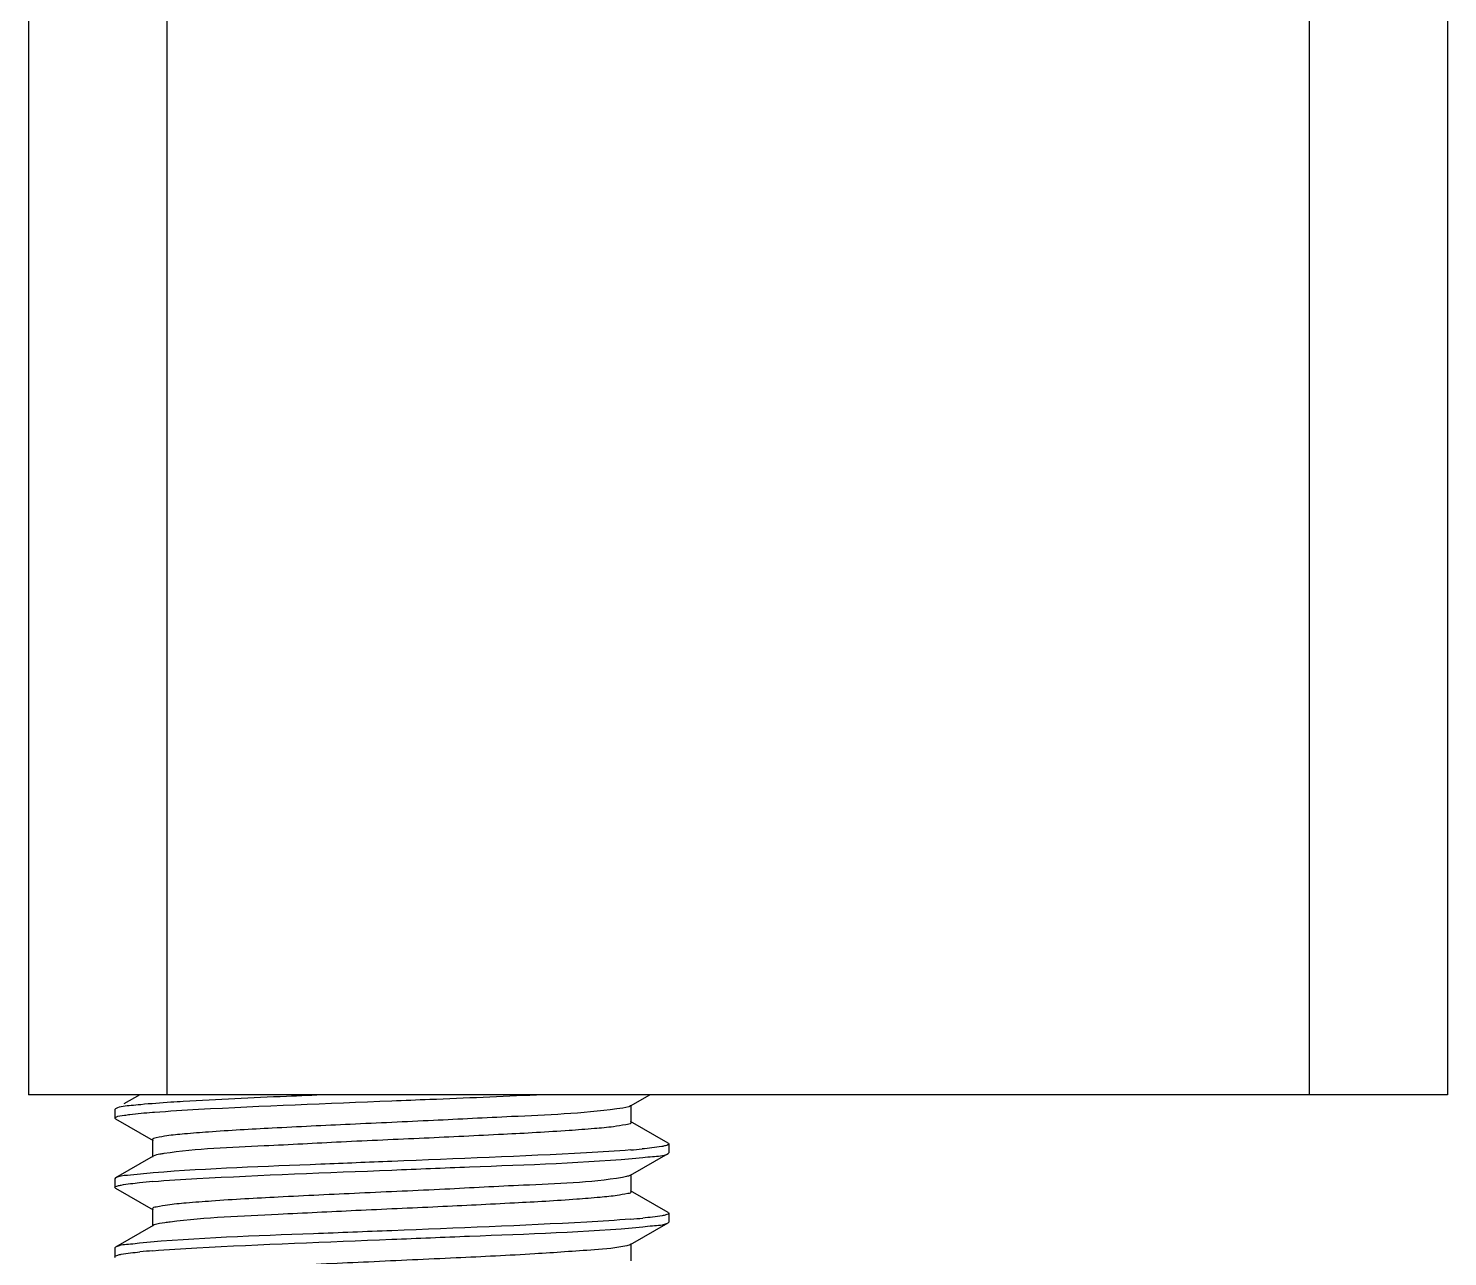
# Model space of a CAD drawing. Extents: x -1396510 to 1250330, y -1892470 to 1623980.
# Drawn here: x -1171029.2 to -1170834, y -62896.3 to -62727.5 of the extents above; entities that cross this region are included whole.
import ezdxf

# ---------------------------------------------------------------- set-up
doc = ezdxf.new("R2010")
doc.units = 0
doc.header["$LTSCALE"] = 1000
doc.header["$MEASUREMENT"] = 0

msp = doc.modelspace()

# ---------------------------------------------------------------- linework, layer by layer
at = {"linetype": 'Continuous'}
for p, q in [((-1171029.17, -61271.79), (-1171029.17, -62874.07)), ((-1171010.13, -61271.79), (-1171010.13, -62874.07)), ((-1170853.06, -61271.79), (-1170853.06, -62874.07)), ((-1170834.02, -61271.79), (-1170834.02, -62874.07)), ((-1170834.02, -62874.07), (-1171029.17, -62874.07)), ((-1171013.87, -62874.07), (-1171016.03, -62875.32)), ((-1170946.38, -62875.62), (-1170943.7, -62874.07)), ((-1171017.18, -62875.99), (-1171017.27, -62876.1)), ((-1171017.27, -62876.1), (-1171017.27, -62877.29)), ((-1171012.12, -62876.49), (-1171011.85, -62876.47)), ((-1170946.27, -62877.88), (-1170946.27, -62875.5)), ((-1171017.18, -62877.39), (-1171017.27, -62877.29)), ((-1171017.18, -62877.39), (-1171012.02, -62880.38)), ((-1170941.21, -62880.75), (-1170946.38, -62877.76)), ((-1171012.12, -62880.26), (-1171012.12, -62882.64)), ((-1170941.21, -62880.75), (-1170941.12, -62880.86)), ((-1171012.02, -62882.52), (-1171017.18, -62885.51)), ((-1170946.38, -62885.14), (-1170941.21, -62882.15)), ((-1170941.21, -62882.15), (-1170941.12, -62882.05)), ((-1170941.12, -62880.86), (-1170941.12, -62882.05)), ((-1171017.18, -62885.51), (-1171017.27, -62885.62)), ((-1171017.27, -62885.62), (-1171017.27, -62886.81)), ((-1170946.27, -62887.4), (-1170946.27, -62885.02)), ((-1171017.18, -62886.91), (-1171017.27, -62886.81)), ((-1171017.18, -62886.91), (-1171012.02, -62889.9)), ((-1170941.21, -62890.27), (-1170946.38, -62887.28)), ((-1171012.12, -62889.78), (-1171012.12, -62892.16)), ((-1170941.21, -62890.27), (-1170941.12, -62890.38)), ((-1170941.12, -62890.38), (-1170941.12, -62891.57)), ((-1171012.02, -62892.04), (-1171017.18, -62895.03)), ((-1171011.87, -62891.97), (-1171012.02, -62892.04)), ((-1170946.38, -62894.66), (-1170941.21, -62891.67)), ((-1170941.21, -62891.67), (-1170941.12, -62891.57)), ((-1171017.18, -62895.03), (-1171017.27, -62895.14)), ((-1171017.27, -62895.14), (-1171017.27, -62896.33)), ((-1171017.18, -62896.43), (-1171017.27, -62896.33)), ((-1170946.27, -62896.92), (-1170946.27, -62894.54))]:
    msp.add_line(p, q, dxfattribs=at)
for centre, radius, start, end in [((-1170954.95, -62771.41), 110.59, 274.4593, 275.2731), ((-1171003.96, -62990.13), 104.44, 94.4466, 95.4488), ((-1170954.73, -62783.52), 107.98, 274.4571, 275.3429), ((-1171003.89, -63000.42), 105.21, 94.4523, 95.4224)]:
    msp.add_arc(centre, radius, start, end, dxfattribs=at)
for points, knots in [([(-1171011.85, -62876.47), (-1171009.83, -62876.31), (-1170998.95, -62875.66), (-1170988.06, -62875.26), (-1170979.2, -62874.91)], [0, 0, 0, 0, 0.186017, 1, 1, 1, 1]), ([(-1170988.1, -62874.07), (-1170989.96, -62874.15), (-1170996.56, -62874.43), (-1171003.15, -62874.72), (-1171007.88, -62875.01)], [0, 0, 0, 0, 0.282306, 1, 1, 1, 1]), ([(-1170979.2, -62874.91), (-1170977.46, -62874.84), (-1170970.82, -62874.57), (-1170964.19, -62874.3), (-1170959.3, -62874.07)], [0, 0, 0, 0, 0.261922, 1, 1, 1, 1]), ([(-1171017.27, -62877.29), (-1171017.27, -62877.24), (-1171016.83, -62876.92), (-1171016.38, -62876.95), (-1171015.96, -62876.89)], [0, 0, 0, 0, 0.092798, 1, 1, 1, 1]), ([(-1171013.73, -62875.44), (-1171014.17, -62875.48), (-1171015.31, -62875.64), (-1171016.56, -62875.63), (-1171017.18, -62875.99)], [0, 0, 0, 0, 0.379378, 1, 1, 1, 1]), ([(-1171015.96, -62876.89), (-1171015.72, -62876.85), (-1171014.44, -62876.68), (-1171013.16, -62876.57), (-1171012.12, -62876.49)], [0, 0, 0, 0, 0.190958, 1, 1, 1, 1]), ([(-1171007.88, -62875.01), (-1171008.45, -62875.04), (-1171010.4, -62875.17), (-1171012.35, -62875.31), (-1171013.73, -62875.44)], [0, 0, 0, 0, 0.289976, 1, 1, 1, 1]), ([(-1170948.26, -62876.03), (-1170953.05, -62876.68), (-1170961.49, -62877), (-1170973.71, -62877.64), (-1170984.69, -62878.13), (-1170994.98, -62878.63), (-1171002.64, -62879.05), (-1171007.38, -62879.44), (-1171009.93, -62879.66), (-1171011.15, -62879.93), (-1171012.12, -62880.07), (-1171012.12, -62880.26)], [0, 0, 0, 0, 0.226556, 0.394464, 0.573122, 0.741029, 0.877994, 0.929534, 0.967621, 0.99116, 1, 1, 1, 1]), ([(-1170946.38, -62875.62), (-1170946.45, -62875.67), (-1170947.07, -62875.88), (-1170947.71, -62875.96), (-1170948.26, -62876.03)], [0, 0, 0, 0, 0.140461, 1, 1, 1, 1]), ([(-1170946.3, -62877.94), (-1170946.46, -62878.14), (-1170947.38, -62878.24), (-1170948.99, -62878.55), (-1170951.64, -62878.76), (-1170956.65, -62879.15), (-1170964.47, -62879.57), (-1170974.92, -62880.07), (-1170985.89, -62880.55), (-1170997.82, -62881.2), (-1171005.99, -62881.48), (-1171010.55, -62882.17)], [0, 0, 0, 0, 0.011937, 0.038615, 0.07957, 0.133598, 0.274096, 0.443272, 0.620779, 0.785256, 1, 1, 1, 1]), ([(-1170946.27, -62877.88), (-1170946.27, -62877.89), (-1170946.28, -62877.91), (-1170946.29, -62877.93), (-1170946.3, -62877.94)], [0, 0, 0, 0, 0.463467, 1, 1, 1, 1]), ([(-1171010.55, -62882.17), (-1171010.73, -62882.2), (-1171011.22, -62882.29), (-1171011.73, -62882.36), (-1171012.02, -62882.52)], [0, 0, 0, 0, 0.353551, 1, 1, 1, 1]), ([(-1170946.35, -62881.66), (-1170948.37, -62881.82), (-1170959.31, -62882.48), (-1170970.27, -62882.88), (-1170979.2, -62883.24)], [0, 0, 0, 0, 0.184619, 1, 1, 1, 1]), ([(-1170979.2, -62884.43), (-1170975.64, -62884.28), (-1170964.13, -62883.79), (-1170952.6, -62883.45), (-1170944.68, -62882.71)], [0, 0, 0, 0, 0.308711, 1, 1, 1, 1]), ([(-1170941.57, -62881.09), (-1170941.74, -62881.13), (-1170942.8, -62881.34), (-1170943.88, -62881.44), (-1170944.78, -62881.53)], [0, 0, 0, 0, 0.163149, 1, 1, 1, 1]), ([(-1170944.68, -62882.71), (-1170944.23, -62882.66), (-1170943.09, -62882.5), (-1170941.84, -62882.52), (-1170941.21, -62882.15)], [0, 0, 0, 0, 0.379419, 1, 1, 1, 1]), ([(-1170941.12, -62880.86), (-1170941.12, -62880.91), (-1170941.3, -62881.02), (-1170941.45, -62881.06), (-1170941.57, -62881.09)], [0, 0, 0, 0, 0.312916, 1, 1, 1, 1]), ([(-1171012.06, -62886), (-1171010.04, -62885.84), (-1170999.09, -62885.18), (-1170988.13, -62884.78), (-1170979.2, -62884.43)], [0, 0, 0, 0, 0.184504, 1, 1, 1, 1]), ([(-1170979.2, -62883.24), (-1170982.45, -62883.37), (-1170993.39, -62883.82), (-1171004.34, -62884.21), (-1171012, -62884.81)], [0, 0, 0, 0, 0.297814, 1, 1, 1, 1]), ([(-1171017.27, -62886.81), (-1171017.27, -62886.76), (-1171017.12, -62886.65), (-1171016.99, -62886.62), (-1171016.89, -62886.59)], [0, 0, 0, 0, 0.319044, 1, 1, 1, 1]), ([(-1171012, -62884.81), (-1171013.19, -62884.9), (-1171014.88, -62885.14), (-1171016.71, -62885.24), (-1171017.18, -62885.51)], [0, 0, 0, 0, 0.683777, 1, 1, 1, 1]), ([(-1171016.89, -62886.59), (-1171016.73, -62886.55), (-1171015.73, -62886.34), (-1171014.72, -62886.24), (-1171013.88, -62886.16)], [0, 0, 0, 0, 0.160861, 1, 1, 1, 1]), ([(-1170947.48, -62885.43), (-1170951.97, -62886.2), (-1170960.17, -62886.42), (-1170972.22, -62887.11), (-1170983.47, -62887.59), (-1170994.14, -62888.11), (-1171002.14, -62888.54), (-1171007.12, -62888.94), (-1171009.81, -62889.16), (-1171011.09, -62889.45), (-1171012.12, -62889.58), (-1171012.12, -62889.78)], [0, 0, 0, 0, 0.210773, 0.377666, 0.558838, 0.731273, 0.873076, 0.926648, 0.966309, 0.990838, 1, 1, 1, 1]), ([(-1170946.38, -62885.14), (-1170946.5, -62885.21), (-1170946.87, -62885.32), (-1170947.24, -62885.39), (-1170947.48, -62885.43)], [0, 0, 0, 0, 0.374139, 1, 1, 1, 1]), ([(-1170946.27, -62887.4), (-1170946.27, -62887.58), (-1170947.22, -62887.73), (-1170948.4, -62887.99), (-1170950.89, -62888.21), (-1170955.51, -62888.6), (-1170963, -62889.01), (-1170973.09, -62889.51), (-1170983.94, -62889.99), (-1170996.21, -62890.61), (-1171004.75, -62890.97), (-1171009.68, -62891.57)], [0, 0, 0, 0, 0.008683, 0.031763, 0.069103, 0.119686, 0.254361, 0.420111, 0.597552, 0.765912, 1, 1, 1, 1]), ([(-1170941.51, -62890.59), (-1170941.67, -62890.64), (-1170942.72, -62890.85), (-1170943.78, -62890.95), (-1170944.68, -62891.04)], [0, 0, 0, 0, 0.159502, 1, 1, 1, 1]), ([(-1170941.12, -62890.38), (-1170941.12, -62890.42), (-1170941.28, -62890.53), (-1170941.41, -62890.56), (-1170941.51, -62890.59)], [0, 0, 0, 0, 0.318137, 1, 1, 1, 1]), ([(-1171009.68, -62891.57), (-1171009.93, -62891.6), (-1171010.66, -62891.71), (-1171011.41, -62891.8), (-1171011.87, -62891.97)], [0, 0, 0, 0, 0.341642, 1, 1, 1, 1]), ([(-1170946.34, -62891.18), (-1170948.36, -62891.34), (-1170959.3, -62892), (-1170970.26, -62892.4), (-1170979.2, -62892.76)], [0, 0, 0, 0, 0.184538, 1, 1, 1, 1]), ([(-1170979.2, -62893.95), (-1170975.64, -62893.8), (-1170964.14, -62893.31), (-1170952.61, -62892.97), (-1170944.68, -62892.23)], [0, 0, 0, 0, 0.308641, 1, 1, 1, 1]), ([(-1170944.68, -62892.23), (-1170944.24, -62892.18), (-1170943.09, -62892.02), (-1170941.84, -62892.04), (-1170941.21, -62891.67)], [0, 0, 0, 0, 0.379512, 1, 1, 1, 1]), ([(-1171013.88, -62894.49), (-1171014.3, -62894.53), (-1171015.39, -62894.69), (-1171016.58, -62894.68), (-1171017.18, -62895.03)], [0, 0, 0, 0, 0.378482, 1, 1, 1, 1]), ([(-1170979.2, -62892.76), (-1170982.78, -62892.9), (-1170994.34, -62893.39), (-1171005.92, -62893.72), (-1171013.88, -62894.49)], [0, 0, 0, 0, 0.309919, 1, 1, 1, 1]), ([(-1171012.06, -62895.52), (-1171010.04, -62895.36), (-1170999.1, -62894.7), (-1170988.13, -62894.3), (-1170979.2, -62893.95)], [0, 0, 0, 0, 0.184493, 1, 1, 1, 1]), ([(-1171017.27, -62896.33), (-1171017.27, -62896.28), (-1171017.12, -62896.17), (-1171016.98, -62896.14), (-1171016.88, -62896.11)], [0, 0, 0, 0, 0.318595, 1, 1, 1, 1]), ([(-1171016.88, -62896.11), (-1171016.72, -62896.06), (-1171015.72, -62895.86), (-1171014.69, -62895.76), (-1171013.84, -62895.68)], [0, 0, 0, 0, 0.160696, 1, 1, 1, 1]), ([(-1170946.89, -62894.83), (-1170948.34, -62895.18), (-1170952.59, -62895.48), (-1170960.4, -62896.04), (-1170970.76, -62896.53), (-1170982.25, -62897.06), (-1170993.29, -62897.58), (-1171001.64, -62898.02), (-1171006.86, -62898.43), (-1171009.69, -62898.66), (-1171011.03, -62898.96), (-1171012.12, -62899.09), (-1171012.12, -62899.3)], [0, 0, 0, 0, 0.068576, 0.194029, 0.359725, 0.543506, 0.720761, 0.867753, 0.923531, 0.964877, 0.99049, 1, 1, 1, 1]), ([(-1170946.38, -62894.66), (-1170946.44, -62894.7), (-1170946.61, -62894.76), (-1170946.78, -62894.81), (-1170946.89, -62894.83)], [0, 0, 0, 0, 0.406881, 1, 1, 1, 1])]:
    msp.add_open_spline(points, degree=3, knots=knots, dxfattribs=at)

doc.saveas('drawing.dxf')
